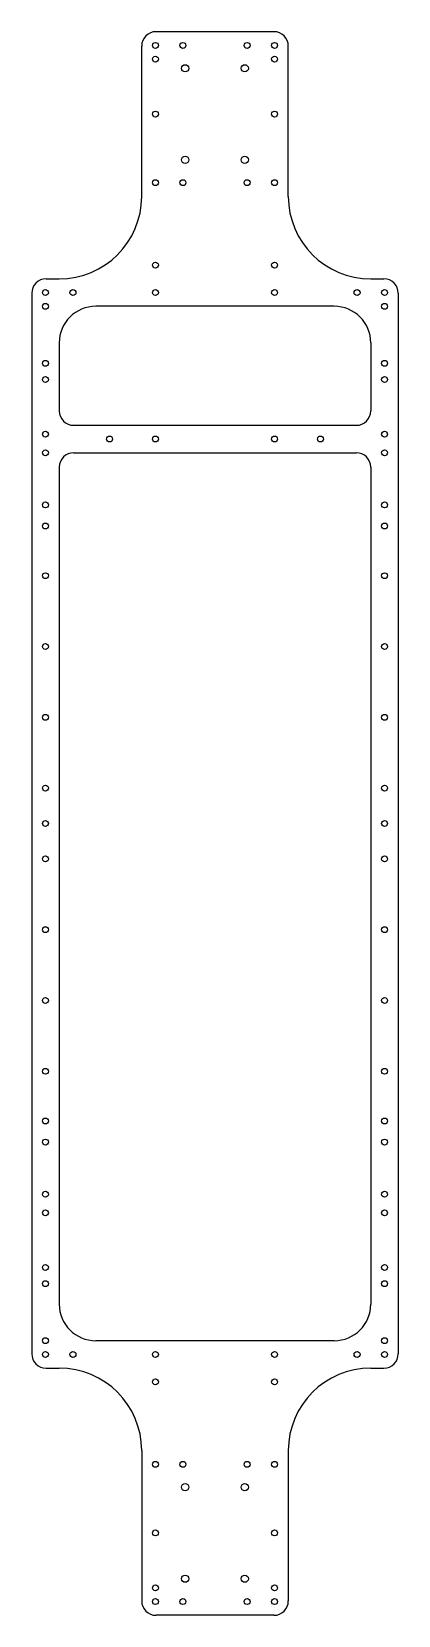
# Model space of a CAD drawing. Extents: x -5 to 5, y -21.6 to 21.6.
import ezdxf

# ---------------------------------------------------------------- set-up
doc = ezdxf.new("R2010")
doc.units = 0
doc.header["$MEASUREMENT"] = 0
doc.layers.add('VISIBLE', color=7, linetype='CONTINUOUS')

msp = doc.modelspace()

# ---------------------------------------------------------------- linework, layer by layer
at = {"layer": 'VISIBLE'}
for p, q in [((1.606, 21.625), (-1.606, 21.625)), ((-2, 17.125), (-2, 21.231)), ((2, 17.125), (2, 21.231)), ((-4.606, 14.875), (-4.25, 14.875)), ((4.25, 14.875), (4.606, 14.875)), ((-5, 14.481), (-5, -14.481)), ((5, 14.481), (5, -14.481)), ((3.25, 14.125), (-3.25, 14.125)), ((-4.25, 13.125), (-4.25, 11.269)), ((4.25, 13.125), (4.25, 11.269)), ((-3.856, 10.875), (3.856, 10.875)), ((-3.856, 10.125), (3.856, 10.125)), ((-4.25, 9.731), (-4.25, -13.125)), ((4.25, 9.731), (4.25, -13.125)), ((3.25, -14.125), (-3.25, -14.125)), ((-4.606, -14.875), (-4.25, -14.875)), ((4.25, -14.875), (4.606, -14.875)), ((-2, -17.125), (-2, -21.231)), ((2, -17.125), (2, -21.231)), ((1.606, -21.625), (-1.606, -21.625))]:
    msp.add_line(p, q, dxfattribs=at)
for centre, radius in [((-1.625, 21.25), 0.0805), ((-0.875, 21.25), 0.0805), ((0.875, 21.25), 0.0805), ((1.625, 21.25), 0.0805), ((-1.625, 20.875), 0.0805), ((1.625, 20.875), 0.0805), ((-0.813, 20.625), 0.0984), ((0.812, 20.625), 0.0984), ((-1.625, 19.375), 0.0805), ((1.625, 19.375), 0.0805), ((-0.813, 18.125), 0.0984), ((0.812, 18.125), 0.0984), ((-1.625, 17.5), 0.0805), ((-0.875, 17.5), 0.0805), ((0.875, 17.5), 0.0805), ((1.625, 17.5), 0.0805), ((-1.625, 15.25), 0.0805), ((1.625, 15.25), 0.0805), ((-4.625, 14.5), 0.0805), ((-3.875, 14.5), 0.0805), ((-1.625, 14.5), 0.0805), ((1.625, 14.5), 0.0805), ((3.875, 14.5), 0.0805), ((4.625, 14.5), 0.0805), ((-4.625, 14.125), 0.0805), ((4.625, 14.125), 0.0805), ((-4.625, 12.567), 0.0805), ((4.625, 12.567), 0.0805), ((-4.625, 12.125), 0.0805), ((4.625, 12.125), 0.0805), ((-4.625, 10.633), 0.0805), ((-2.875, 10.5), 0.0805), ((-1.625, 10.5), 0.0805), ((1.625, 10.5), 0.0805), ((2.875, 10.5), 0.0805), ((4.625, 10.633), 0.0805), ((-4.625, 10.125), 0.0805), ((4.625, 10.125), 0.0805), ((-4.625, 8.7), 0.0805), ((4.625, 8.7), 0.0805), ((-4.625, 8.125), 0.0805), ((4.625, 8.125), 0.0805), ((-4.625, 6.767), 0.0805), ((4.625, 6.767), 0.0805), ((-4.625, 4.833), 0.0805), ((4.625, 4.833), 0.0805), ((-4.625, 2.9), 0.0805), ((4.625, 2.9), 0.0805), ((-4.625, 0.967), 0.0805), ((4.625, 0.967), 0.0805), ((-4.625, 0), 0.0805), ((4.625, 0), 0.0805), ((-4.625, -0.967), 0.0805), ((4.625, -0.967), 0.0805), ((-4.625, -2.9), 0.0805), ((4.625, -2.9), 0.0805), ((-4.625, -4.833), 0.0805), ((4.625, -4.833), 0.0805), ((-4.625, -6.767), 0.0805), ((4.625, -6.767), 0.0805), ((-4.625, -8.125), 0.0805), ((4.625, -8.125), 0.0805), ((-4.625, -8.7), 0.0805), ((4.625, -8.7), 0.0805), ((-4.625, -10.125), 0.0805), ((4.625, -10.125), 0.0805), ((-4.625, -10.633), 0.0805), ((4.625, -10.633), 0.0805), ((-4.625, -12.125), 0.0805), ((4.625, -12.125), 0.0805), ((-4.625, -12.567), 0.0805), ((4.625, -12.567), 0.0805), ((-4.625, -14.125), 0.0805), ((4.625, -14.125), 0.0805), ((-4.625, -14.5), 0.0805), ((-3.875, -14.5), 0.0805), ((-1.625, -14.5), 0.0805), ((1.625, -14.5), 0.0805), ((3.875, -14.5), 0.0805), ((4.625, -14.5), 0.0805), ((-1.625, -15.25), 0.0805), ((1.625, -15.25), 0.0805), ((-1.625, -17.5), 0.0805), ((-0.875, -17.5), 0.0805), ((0.875, -17.5), 0.0805), ((1.625, -17.5), 0.0805), ((-0.813, -18.125), 0.0984), ((0.812, -18.125), 0.0984), ((-1.625, -19.375), 0.0805), ((1.625, -19.375), 0.0805), ((-0.813, -20.625), 0.0984), ((0.812, -20.625), 0.0984), ((-1.625, -20.875), 0.0805), ((-1.625, -21.25), 0.0805), ((-0.875, -21.25), 0.0805), ((0.875, -21.25), 0.0805), ((1.625, -20.875), 0.0805), ((1.625, -21.25), 0.0805)]:
    msp.add_circle(centre, radius, dxfattribs=at)
for centre, radius, start, end in [((-1.606, 21.231), 0.394, 90, 180), ((1.606, 21.231), 0.394, 0, 90), ((-4.25, 17.125), 2.25, 270, 0), ((4.25, 17.125), 2.25, 180, 270), ((-4.606, 14.481), 0.394, 90, 180), ((4.606, 14.481), 0.394, 0, 90), ((-3.25, 13.125), 1, 90, 180), ((3.25, 13.125), 1, 0, 90), ((-3.856, 11.269), 0.394, 180, 270), ((3.856, 11.269), 0.394, 270, 0), ((-3.856, 9.731), 0.394, 90, 180), ((3.856, 9.731), 0.394, 0, 90), ((-3.25, -13.125), 1, 180, 270), ((3.25, -13.125), 1, 270, 0), ((-4.606, -14.481), 0.394, 180, 270), ((4.606, -14.481), 0.394, 270, 0), ((-4.25, -17.125), 2.25, 0, 90), ((4.25, -17.125), 2.25, 90, 180), ((-1.606, -21.231), 0.394, 180, 270), ((1.606, -21.231), 0.394, 270, 0)]:
    msp.add_arc(centre, radius, start, end, dxfattribs=at)

doc.saveas('drawing.dxf')
